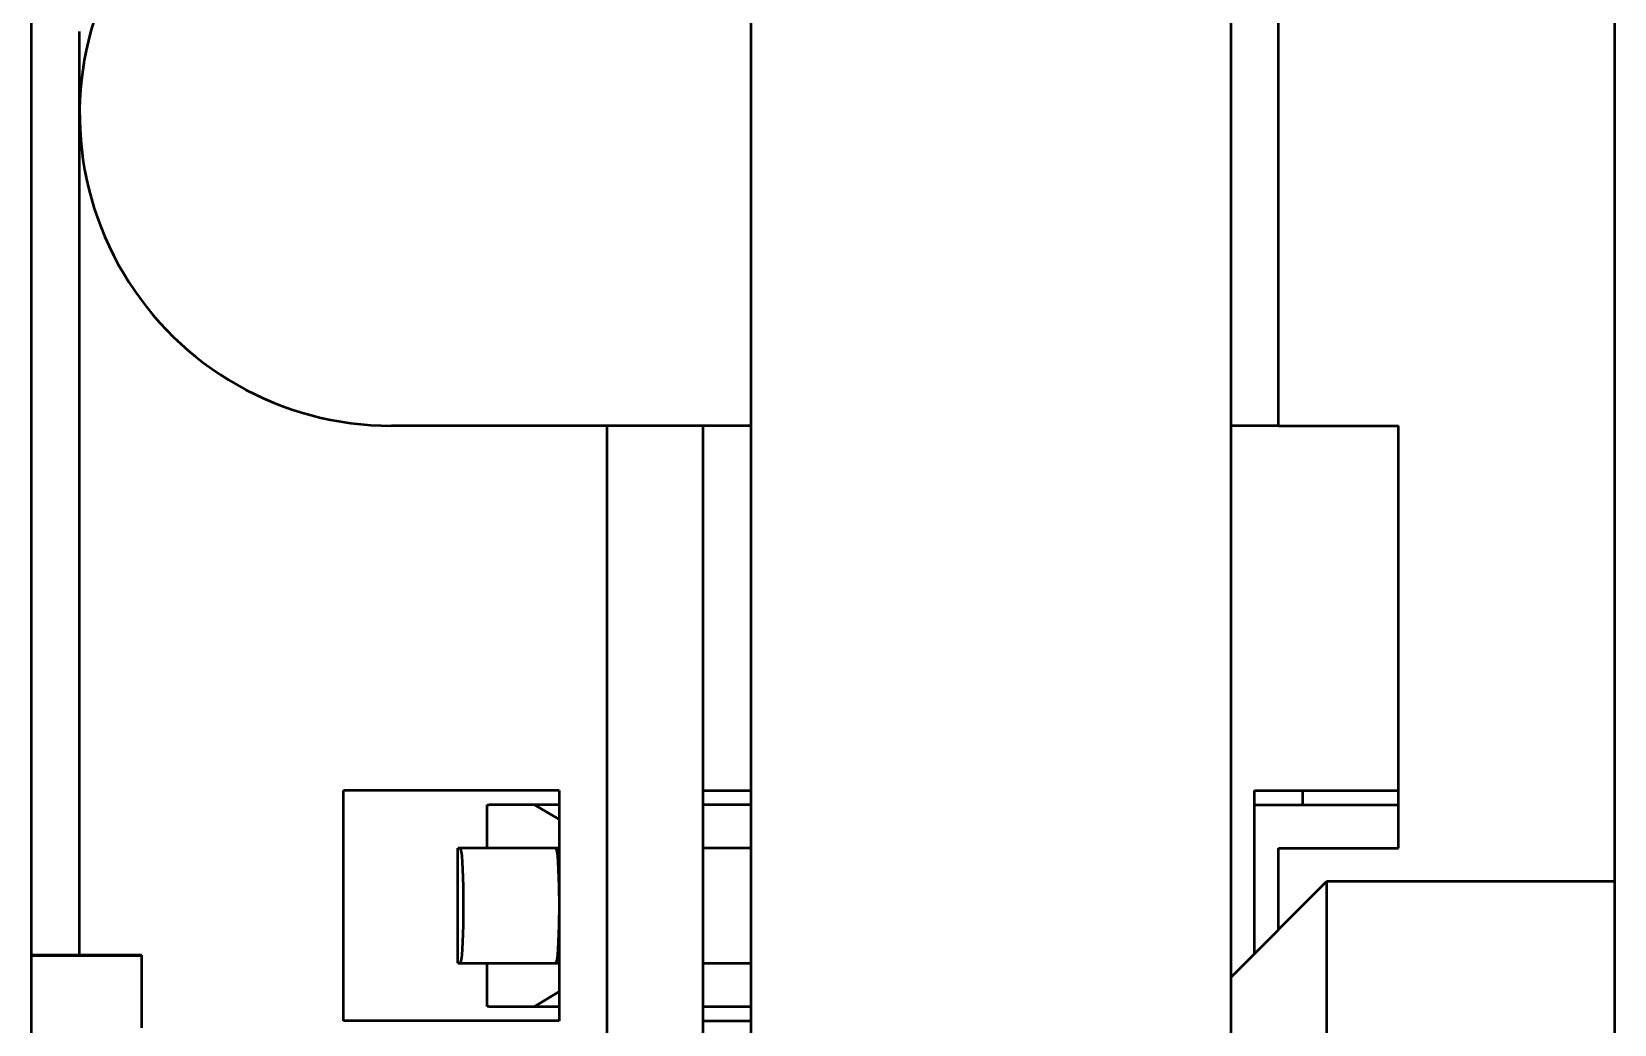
# Model space of a CAD drawing. Header units: millimetres. Extents: x 3137 to 5094, y 789 to 1822.
# Drawn here: x 3384.642 to 3387.942, y 1372.833 to 1374.902 of the extents above; entities that cross this region are included whole.
import ezdxf

# ---------------------------------------------------------------- set-up
doc = ezdxf.new("R2010")
doc.units = ezdxf.units.MM
doc.header["$LTSCALE"] = 1.8
doc.layers.add('외형선(ISO)', color=7, linetype='Continuous', lineweight=50)

msp = doc.modelspace()

# ---------------------------------------------------------------- linework, layer by layer
at = {"layer": '외형선(ISO)'}
for p, q in [((3386.1416, 1340.3388), (3386.1416, 1383.0226)), ((3387.1416, 1381.8936), (3387.1416, 1341.4678)), ((3387.9416, 1379.1807), (3387.9416, 1344.1807)), ((3384.6416, 1344.6153), (3384.6416, 1375.9344)), ((3387.2416, 1374.0807), (3387.2416, 1375.3807)), ((3384.7416, 1374.7307), (3384.7416, 1374.9021)), ((3384.7416, 1372.9773), (3384.7416, 1374.7307)), ((3386.1416, 1374.0807), (3385.3916, 1374.0807)), ((3385.8416, 1357.4807), (3385.8416, 1374.0807)), ((3386.0416, 1357.7807), (3386.0416, 1374.0807)), ((3387.2416, 1374.0807), (3387.1416, 1374.0807)), ((3387.2416, 1374.0807), (3387.4916, 1374.0807)), ((3387.4916, 1373.2007), (3387.4916, 1374.0807)), ((3385.7416, 1373.3207), (3385.2916, 1373.3207)), ((3385.2916, 1372.8407), (3385.2916, 1373.3207)), ((3385.7416, 1373.3207), (3385.7416, 1372.8407)), ((3386.0416, 1373.3207), (3386.1416, 1373.3207)), ((3387.1916, 1372.9807), (3387.1916, 1373.3207)), ((3387.1916, 1373.3207), (3387.4916, 1373.3207)), ((3387.2916, 1373.3207), (3387.2916, 1373.2907)), ((3385.5916, 1373.2907), (3385.5946, 1373.2907)), ((3385.5916, 1373.2007), (3385.5916, 1373.2907)), ((3385.6901, 1373.2907), (3385.5946, 1373.2907)), ((3385.6901, 1373.2907), (3385.7405, 1373.2607)), ((3385.7416, 1373.2907), (3385.6901, 1373.2907)), ((3386.133, 1373.2907), (3386.0416, 1373.2907)), ((3386.1416, 1373.2907), (3386.133, 1373.2907)), ((3387.1916, 1373.2907), (3387.4916, 1373.2907)), ((3385.7405, 1373.2607), (3385.7416, 1373.2589)), ((3385.7405, 1373.2607), (3385.7416, 1373.2607)), ((3385.5303, 1373.2007), (3385.5311, 1373.2007)), ((3385.5303, 1372.9607), (3385.5303, 1373.2007)), ((3385.5351, 1373.2007), (3385.5311, 1373.2007)), ((3385.7346, 1373.2007), (3385.5351, 1373.2007)), ((3385.7416, 1373.2007), (3385.7346, 1373.2007)), ((3386.1416, 1373.2007), (3386.0416, 1373.2007)), ((3387.2416, 1373.2007), (3387.4916, 1373.2007)), ((3387.2416, 1373.0307), (3387.2416, 1373.2007)), ((3387.1416, 1372.9307), (3387.3416, 1373.1307)), ((3387.3416, 1373.1307), (3387.3416, 1368.6307)), ((3387.9416, 1373.1307), (3387.3416, 1373.1307)), ((3385.5421, 1373.0607), (3385.5421, 1373.1007)), ((3384.8716, 1372.9773), (3384.6416, 1372.9773)), ((3384.8716, 1372.977), (3384.6416, 1372.977)), ((3384.8716, 1372.9761), (3384.6416, 1372.9761)), ((3384.8716, 1372.9758), (3384.6416, 1372.9758)), ((3384.8716, 1372.977), (3384.8716, 1372.9773)), ((3384.8716, 1372.9761), (3384.8716, 1372.977)), ((3384.8716, 1372.9758), (3384.8716, 1372.9761)), ((3384.8716, 1372.8258), (3384.8716, 1372.9758)), ((3385.5311, 1372.9607), (3385.5303, 1372.9607)), ((3385.5311, 1372.9607), (3385.5351, 1372.9607)), ((3385.5351, 1372.9607), (3385.7346, 1372.9607)), ((3385.5916, 1372.8707), (3385.5916, 1372.9607)), ((3385.7346, 1372.9607), (3385.7416, 1372.9607)), ((3386.0416, 1372.9607), (3386.1416, 1372.9607)), ((3385.7405, 1372.9007), (3385.6901, 1372.8707)), ((3385.7416, 1372.9025), (3385.7405, 1372.9007)), ((3385.7405, 1372.9007), (3385.7416, 1372.9007)), ((3385.5945, 1372.8707), (3385.5916, 1372.8707)), ((3385.5945, 1372.8707), (3385.6901, 1372.8707)), ((3385.6901, 1372.8707), (3385.7416, 1372.8707)), ((3386.0416, 1372.8707), (3386.133, 1372.8707)), ((3386.133, 1372.8707), (3386.1416, 1372.8707)), ((3385.7416, 1372.8407), (3385.2916, 1372.8407)), ((3386.0416, 1372.8407), (3386.1416, 1372.8407))]:
    msp.add_line(p, q, dxfattribs=at)
msp.add_arc((3385.3916, 1374.7307), 0.65, 151.4618, 270, dxfattribs=at)
for centre, major_axis, start_param, end_param in [((3385.5351, 1373.1007), (0, 0.1), 4.712389, 6.283185), ((3385.7346, 1373.1007), (0, 0.1), 4.712389, 6.283185), ((3385.5351, 1373.0607), (0, -0.1), 0, 1.570796), ((3385.7346, 1373.0607), (0, -0.1), 0, 1.570796)]:
    msp.add_ellipse(centre, major_axis=major_axis, ratio=0.069756, start_param=start_param, end_param=end_param, dxfattribs=at)

doc.saveas('drawing.dxf')
